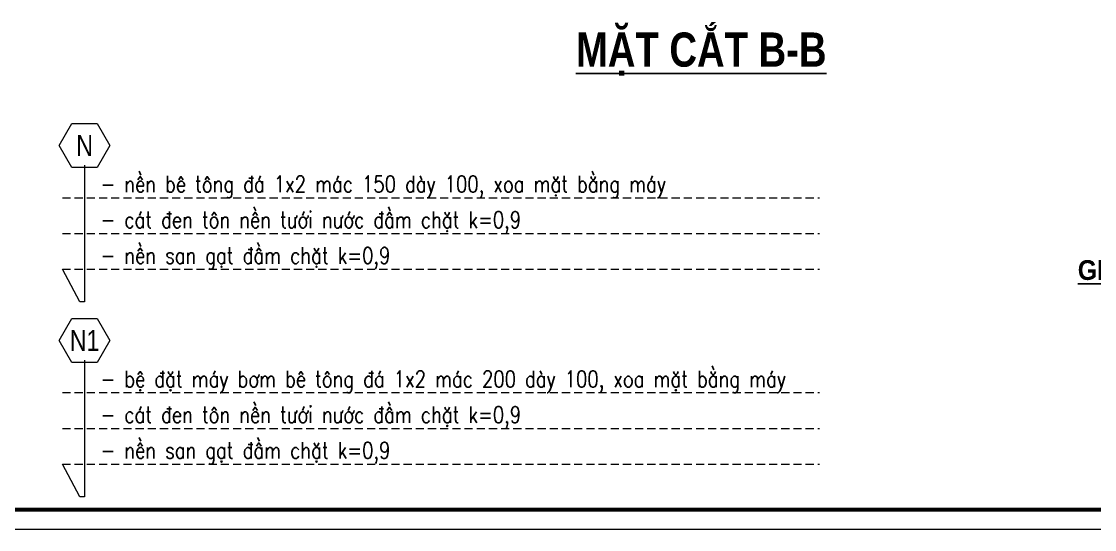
# Model space of a CAD drawing. Header units: millimetres. Extents: x 54880 to 178058, y 52937 to 130733.
# Drawn here: x 155483 to 163740, y 108282 to 112192 of the extents above; entities that cross this region are included whole.
import ezdxf
from ezdxf.enums import TextEntityAlignment as Align

# ---------------------------------------------------------------- set-up
doc = ezdxf.new("R2010")
doc.units = ezdxf.units.MM
doc.header["$LTSCALE"] = 250
doc.header["$MEASUREMENT"] = 0
doc.linetypes.add('ACAD_ISO07W100', pattern=[3, 0, -3])
doc.linetypes.add('HIDDEN', pattern=[0.375, 0.25, -0.125])
doc.layers.get('Defpoints').update_dxf_attribs({"color": 1})
for name, color, linetype, lineweight in [('A-WIPEOUT', 254, 'ACAD_ISO07W100', 0), ('EG Text2', 7, 'Continuous', 20), ('Khungten_LCDI', 7, 'Continuous', 5), ('LC MANH DUT', 35, 'HIDDEN', 5), ('LC Net manh', 239, 'Continuous', 5), ('LC Text1', 3, 'Continuous', 20), ('LC Text2', 7, 'Continuous', 25), ('manh1', 67, 'Continuous', 13)]:
    doc.layers.add(name, color=color, linetype=linetype, lineweight=lineweight)
doc.layers.add('v-TEXT', color=7, linetype='Continuous')
doc.styles.add('General text 2', font='arial.ttf')
doc.styles.add('Khungten', font='', dxfattribs={"width": 0.9, "height": 5000})
doc.styles.add('LC 1', font='')
doc.styles.add('LC 3', font='vnsimli.shx', dxfattribs={"width": 0.75})
doc.styles.add('LC3', font='', dxfattribs={"width": 0.8})
doc.styles.add('T3', font='', dxfattribs={"width": 0.9})
doc.styles.add('Title', font='', dxfattribs={"width": 0.8})
doc.styles.get('Khungten').set_extended_font_data('.VnAvantH')
doc.styles.get('LC 1').set_extended_font_data('.VnAvantH', bold=True)
doc.styles.get('LC3').set_extended_font_data('.VnArialH', bold=True)
doc.styles.get('T3').set_extended_font_data('.VnArialH', bold=True)
doc.styles.get('Title').set_extended_font_data('.VnBlackH')

# ---------------------------------------------------------------- blocks, each defined once
blk = doc.blocks.new('*U195')
at = {"layer": 'A-WIPEOUT'}
blk.add_lwpolyline([(-2.13, -3.68), (2.12, -3.68), (4.25, 0), (2.12, 3.68), (-2.13, 3.68), (-4.25, 0)], close=True, dxfattribs=at)
at = {"layer": 'LC Text1', "style": 'General text 2', "width": 0.8, "flags": 8}
blk.add_attdef('SYMBOL', text='', height=3.5, dxfattribs=at).set_placement((0, 0), align=Align.MIDDLE_CENTER)
blk.add_wipeout([(-4.25, 0), (-2.13, 3.68), (2.12, 3.68), (4.25, 0), (2.12, -3.68), (-2.13, -3.68)]).dxf.layer = 'A-WIPEOUT'
blk.add_lwpolyline([(-4.25, 0), (-2.13, 3.68), (2.12, 3.68), (4.25, 0), (2.12, -3.68), (-2.13, -3.68)], close=True)
blk = doc.blocks.new('TIEUDE1')
at = {"layer": 'LC Text2', "color": 7, "style": 'LC 1'}
blk.add_attdef('TIªU§Ò', text='', height=5, dxfattribs=at).set_placement((0, 0), align=Align.BOTTOM_CENTER)
blk.add_attdef('TL', text='', height=3, dxfattribs=at).set_placement((0, -2), align=Align.TOP_CENTER)
blk = doc.blocks.new('lcdi fix A2')
at = {"layer": 'Defpoints', "lineweight": 0}
blk.add_lwpolyline([(0, -210), (0, 210), (593.94, 210), (593.94, -210)], close=True, dxfattribs=at)
at = {"layer": 'Khungten_LCDI', "color": 5, "lineweight": 60}
blk.add_lwpolyline([(16.97, -207.17), (16.97, 207.17), (591.11, 207.17), (591.11, -207.17)], close=True, dxfattribs=at)
at = {"color": 7, "style": 'Khungten', "width": 0.8}
for tag, p in [('REVISION', (580.1, -168.13)), ('NGAYHT', (580.57, -176.77))]:
    blk.add_attdef(tag, text='', height=2, dxfattribs=at).set_placement(p, align=Align.CENTER)
at = {"layer": 'LC Text1', "style": 'Title', "width": 1.485915}
for tag, p, p2 in [('TENBANVE1', (554.24, -149.53), (588.5, -149.53)), ('TENBANVE2', (554.24, -156.3), (588.5, -156.3))]:
    blk.add_attdef(tag, text='', height=2.5, dxfattribs=at).set_placement(p, p2, align=Align.FIT)
at = {"layer": 'LC Text1', "style": 'Title', "width": 0.7}
blk.add_attdef('SOBANVE', text='', height=2.5, dxfattribs=at).set_placement((580.73, -199.63), align=Align.CENTER)

msp = doc.modelspace()

# ---------------------------------------------------------------- linework, layer by layer
at = {"layer": 'LC MANH DUT'}
for p, q in [((155798.4, 110835.4), (161622.9, 110835.4)), ((155798.4, 110560.7), (161622.9, 110560.7)), ((155798.4, 110286), (161622.9, 110286)), ((155798.4, 109335.7), (161622.9, 109335.7)), ((155798.4, 109061), (161622.9, 109061)), ((155798.4, 108786.3), (161622.9, 108786.3))]:
    msp.add_line(p, q, dxfattribs=at)

# ---------------------------------------------------------------- block references
at = {"layer": 'LC Net manh'}
ref = msp.add_blockref('*U195', (155969, 111237.3), dxfattribs=dict(at, xscale=45.85243406844157, yscale=45.85243406844157, zscale=45.85243406844157))
ref.add_attrib('SYMBOL', 'N', dxfattribs={"layer": 'LC Text1', "height": 160.5, "style": 'General text 2', "width": 0.8}).set_placement((155969, 111237.3), align=Align.MIDDLE_CENTER)
at = {"layer": 'LC Text2'}
ref = msp.add_blockref('TIEUDE1', (160713.7, 111765), dxfattribs=dict(at, xscale=53.45454406838512, yscale=53.45454406838512, zscale=53.45454406838512))
ref.add_attrib('TIªU§Ò', '%%UmÆt c¾t b-b', dxfattribs={"color": 7, "height": 263.232, "style": 'LC3', "width": 0.8}).set_placement((160713.7, 111765), align=Align.BOTTOM_CENTER)

# ---------------------------------------------------------------- texts
at = {"layer": 'LC Text1', "color": 3, "style": 'LC 3', "width": 0.8}
for s, p in [('- c¸t ®en t«n nÒn t\xadíi n\xadíc ®Çm chÆt k=0,9', (156092, 110602.5)), ('- nÒn san g¹t ®Çm chÆt k=0,9', (156092, 110327.8)), ('- c¸t ®en t«n nÒn t\xadíi n\xadíc ®Çm chÆt k=0,9', (156092, 109102.8)), ('- nÒn san g¹t ®Çm chÆt k=0,9', (156092, 108828.1))]:
    msp.add_text(s, height=127.008, dxfattribs=at).set_placement(p)
at = {"layer": 'v-TEXT', "style": 'T3', "width": 0.9}
msp.add_text('%%ughi chó:', height=152.28, dxfattribs=at).set_placement((163610.9, 110203.1))

# ---------------------------------------------------------------- next in the draw order: linework, layer by layer
at = {"layer": 'manh1', "ltscale": 2}
msp.add_lwpolyline([(155969, 111086.3), (155969, 110034.5), (155931.5, 110034.5), (155798.4, 110286)], dxfattribs=at)

# ---------------------------------------------------------------- next in the draw order: block references
at = {"layer": 'EG Text2', "xscale": 53.45454206918703, "yscale": 53.45454206918703, "zscale": 53.45454206918703}
msp.add_blockref('lcdi fix A2', (146309.1, 119507.8, 0), dxfattribs=at)

# ---------------------------------------------------------------- next in the draw order: texts
at = {"layer": 'LC Text1', "color": 3, "style": 'LC 3', "width": 0.8}
msp.add_text('- nÒn bª t«ng ®¸ 1x2 m¸c 150 dµy 100, xoa mÆt b»ng m¸y', height=127.008, dxfattribs=at).set_placement((156092, 110877.2))

# ---------------------------------------------------------------- next in the draw order: block references
at = {"layer": 'LC Net manh'}
ref = msp.add_blockref('*U195', (155969, 109737.6), dxfattribs=dict(at, xscale=45.85243406844157, yscale=45.85243406844157, zscale=45.85243406844157))
ref.add_attrib('SYMBOL', 'N1', dxfattribs={"layer": 'LC Text1', "height": 160.48, "style": 'General text 2', "width": 0.8}).set_placement((155969, 109737.6), align=Align.MIDDLE_CENTER)

# ---------------------------------------------------------------- next in the draw order: linework, layer by layer
at = {"layer": 'manh1', "ltscale": 2}
msp.add_lwpolyline([(155969, 109586.6), (155969, 108534.8), (155931.5, 108534.8), (155798.4, 108786.3)], dxfattribs=at)

# ---------------------------------------------------------------- next in the draw order: texts
at = {"layer": 'LC Text1', "color": 3, "style": 'LC 3', "width": 0.8}
msp.add_text('- bÖ ®Æt m¸y b¬m bª t«ng ®¸ 1x2 m¸c 200 dµy 100, xoa mÆt b»ng m¸y', height=127.008, dxfattribs=at).set_placement((156092, 109377.5))

doc.saveas('drawing.dxf')
